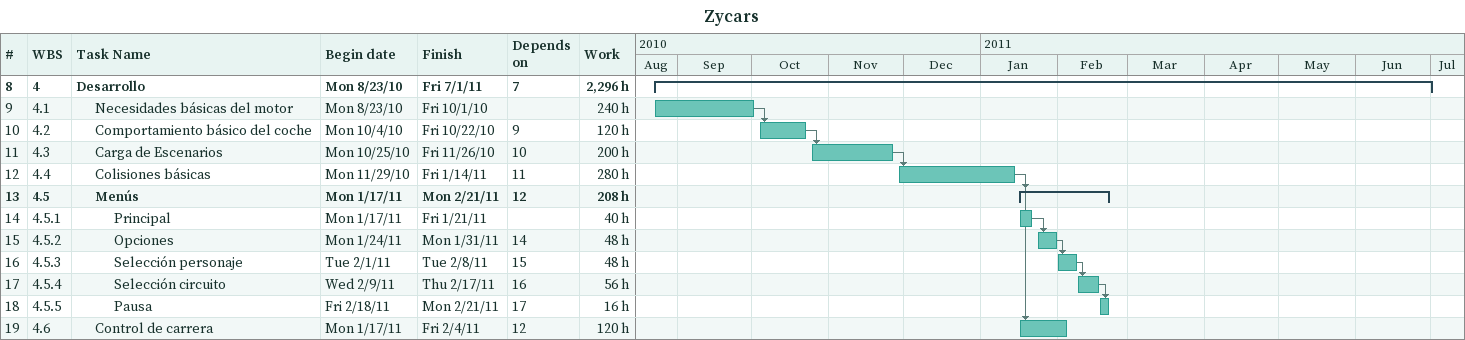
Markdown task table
Zycars

| ID | WBS | Task | Start | Finish | Predecessors | Work (h) |
|---|---|---|---|---|---|---|
| 8 | 4 | **Desarrollo** | 2010-08-23 | 2011-07-01 | 7 | 2296 |
| 9 | 4.1 | Necesidades básicas del motor | 2010-08-23 | 2010-10-01 |  | 240 |
| 10 | 4.2 | Comportamiento básico del coche | 2010-10-04 | 2010-10-22 | 9 | 120 |
| 11 | 4.3 | Carga de Escenarios | 2010-10-25 | 2010-11-26 | 10 | 200 |
| 12 | 4.4 | Colisiones básicas | 2010-11-29 | 2011-01-14 | 11 | 280 |
| 13 | 4.5 | **Menús** | 2011-01-17 | 2011-02-21 | 12 | 208 |
| 14 | 4.5.1 | Principal | 2011-01-17 | 2011-01-21 |  | 40 |
| 15 | 4.5.2 | Opciones | 2011-01-24 | 2011-01-31 | 14 | 48 |
| 16 | 4.5.3 | Selección personaje | 2011-02-01 | 2011-02-08 | 15 | 48 |
| 17 | 4.5.4 | Selección circuito | 2011-02-09 | 2011-02-17 | 16 | 56 |
| 18 | 4.5.5 | Pausa | 2011-02-18 | 2011-02-21 | 17 | 16 |
| 19 | 4.6 | Control de carrera | 2011-01-17 | 2011-02-04 | 12 | 120 |
